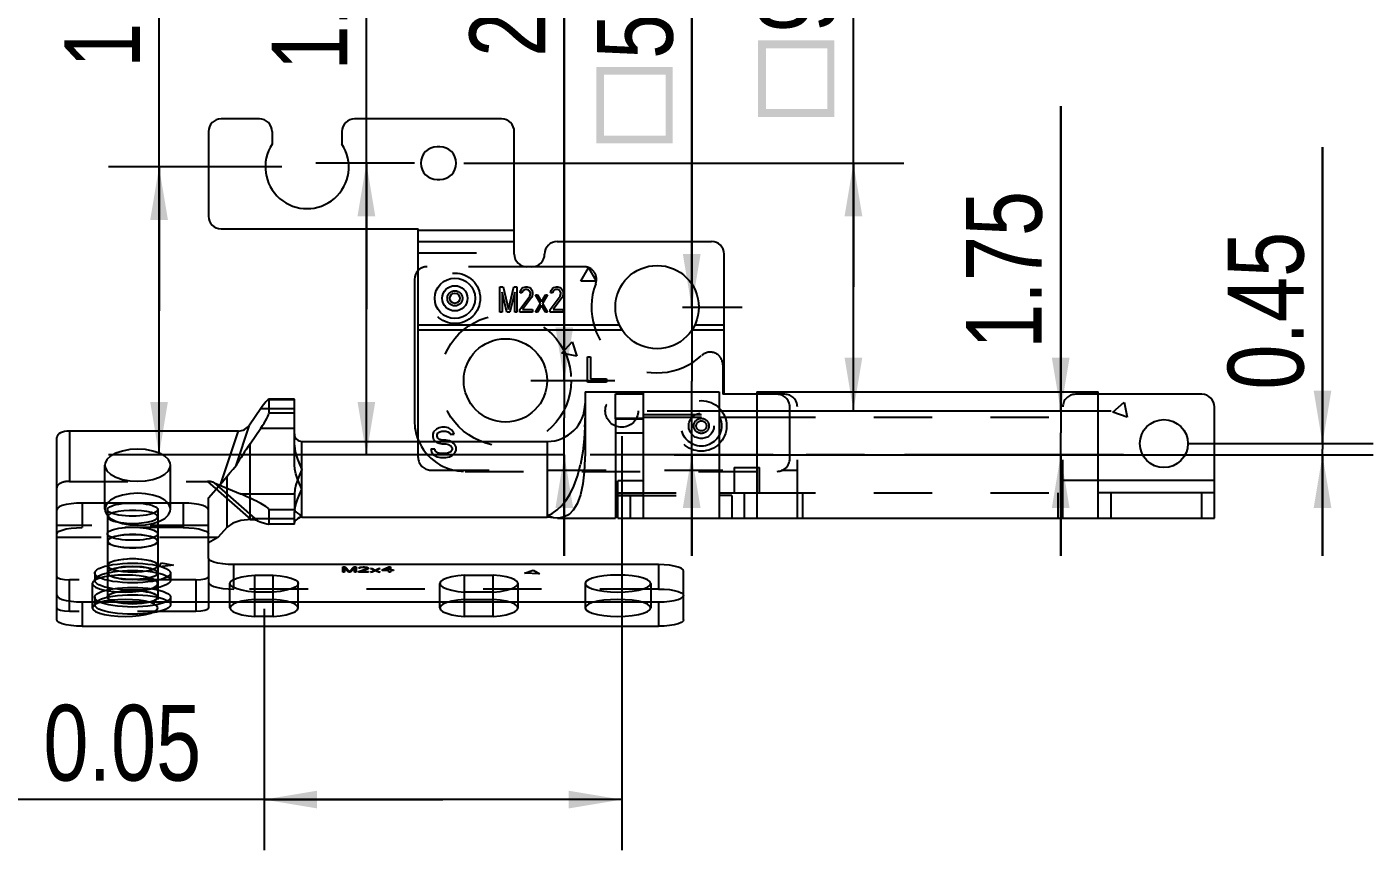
# Model space of a CAD drawing. Header units: millimetres. Extents: x 0 to 420, y 0 to 297.
# Drawn here: x 182.7 to 235.9, y 60.2 to 92.7 of the extents above; entities that cross this region are included whole.
import ezdxf
from ezdxf.enums import TextEntityAlignment as Align

# ---------------------------------------------------------------- set-up
doc = ezdxf.new("R2010")
doc.units = ezdxf.units.MM
doc.header["$LTSCALE"] = 23.1
doc.linetypes.add('CENTER', pattern=[0.6, 0.375, -0.075, 0.075, -0.075])
doc.linetypes.add('HIDDEN', pattern=[0.2, 0.1, -0.1])
doc.layers.get('0').update_dxf_attribs({"linetype": 'CONTINUOUS'})
doc.layers.add('02___PRT_ALL_AXES', color=7, linetype='CONTINUOUS')
doc.layers.add('ASSEM_MEM', color=7, linetype='CONTINUOUS')
doc.styles.get("Standard").update_dxf_attribs({"font": 'txt', "width": 0.8})
doc.dimstyles.new('DIMSTYLE_1', dxfattribs={"dimtxt": 3, "dimasz": 2.1, "dimexe": 2, "dimexo": 1, "dimgap": 0.75, "dimtad": 1, "dimzin": 0, "dimdsep": 46, "dimtxsty": 'STANDARD', "dimblk": '_FILLED', "dimblk1": '_FILLED', "dimblk2": '_FILLED', "dimcen": 0.09, "dimazin": 0, "dimtol": 1, "dimtp": 0.05, "dimtm": 0.05, "dimtfac": 1, "dimtofl": 0, "dimtmove": 0, "dimatfit": 3, "dimldrblk": '_FILLED', "dimfxl": 1, "dimtolj": 1, "dimtzin": 0, "dimarcsym": 0})
doc.dimstyles.new('DIMSTYLE_2', dxfattribs={"dimtxt": 3, "dimasz": 2.1, "dimexe": 2, "dimexo": 1, "dimgap": 0.75, "dimtad": 1, "dimzin": 0, "dimdsep": 46, "dimtxsty": 'STANDARD', "dimblk": '_FILLED', "dimblk1": '_FILLED', "dimblk2": '_FILLED', "dimcen": 0.09, "dimazin": 0, "dimtp": 0.01, "dimtm": 0.01, "dimtfac": 1, "dimtofl": 0, "dimtmove": 0, "dimatfit": 3, "dimldrblk": '_FILLED', "dimfxl": 1, "dimtolj": 1, "dimtzin": 0, "dimarcsym": 0})
doc.dimstyles.new('DIMSTYLE_3', dxfattribs={"dimtxt": 3, "dimasz": 2.1, "dimexe": 2, "dimexo": 1, "dimgap": 0.75, "dimtad": 1, "dimzin": 0, "dimdsep": 46, "dimtxsty": 'STANDARD', "dimblk": '_FILLED', "dimblk1": '_FILLED', "dimblk2": '_FILLED', "dimcen": 0.09, "dimazin": 0, "dimtol": 1, "dimtp": 0.1, "dimtm": 0.1, "dimtfac": 1, "dimtofl": 0, "dimtmove": 0, "dimatfit": 3, "dimldrblk": '_FILLED', "dimfxl": 1, "dimtolj": 1, "dimtzin": 0, "dimarcsym": 0})

# ---------------------------------------------------------------- blocks, each defined once
blk = doc.blocks.new('_FILLED')
at = {"color": 0, "linetype": 'BYBLOCK'}
blk.add_solid([(0, 0), (-1, 0.167), (-1, -0.167)], dxfattribs=at)
blk = doc.blocks.new('*D0')
at = {"color": 7, "linetype": 'CONTINUOUS'}
for p, q in [((206.188, 76.547), (206.188, 60.155)), ((192.038, 69.706), (192.038, 60.155)), ((199.113, 62.155), (162.062, 62.155)), ((192.038, 62.155), (199.113, 62.155)), ((206.188, 62.155), (199.113, 62.155))]:
    blk.add_line(p, q, dxfattribs=at)
at = {"color": 7, "linetype": 'CONTINUOUS', "xscale": 2.1, "yscale": 2.1, "zscale": 2.1, "rotation": 180}
blk.add_blockref('_FILLED', (192.038, 62.155), dxfattribs=at)
at = {"color": 7, "linetype": 'CONTINUOUS', "xscale": 2.1, "yscale": 2.1, "zscale": 2.1}
blk.add_blockref('_FILLED', (206.188, 62.155), dxfattribs=at)
at = {"color": 7, "linetype": 'CONTINUOUS', "width": 0.8}
for s, p in [('14.15', (177.689, 62.905)), ('0.05', (189.552, 62.905))]:
    blk.add_text(s, height=3, dxfattribs=at).set_placement(p, align=Align.RIGHT)
blk = doc.blocks.new('*D1')
at = {"color": 7, "linetype": 'CONTINUOUS'}
for p, q in [((233.913, 76.247), (233.913, 87.982)), ((233.913, 87.982), (233.913, 76.022)), ((228.638, 76.247), (235.913, 76.247)), ((222.523, 75.797), (235.913, 75.797)), ((233.913, 71.797), (233.913, 76.022)), ((233.913, 75.797), (233.913, 71.797))]:
    blk.add_line(p, q, dxfattribs=at)
at = {"color": 7, "linetype": 'CONTINUOUS', "xscale": 2.1, "yscale": 2.1, "zscale": 2.1}
for p, rotation in [((233.913, 76.247), 270), ((233.913, 75.797), 90)]:
    blk.add_blockref('_FILLED', p, dxfattribs=dict(at, rotation=rotation))
at = {"color": 7, "linetype": 'CONTINUOUS', "insert": (230.163, 78.382), "char_height": 3, "width": 9.6, "attachment_point": 1, "rotation": 90, "line_spacing_factor": 0.9}
blk.add_mtext('0.45', dxfattribs=at)
blk = doc.blocks.new('*D2')
at = {"color": 7, "linetype": 'CONTINUOUS'}
for p, q in [((223.554, 77.547), (223.554, 89.601)), ((223.554, 89.601), (223.554, 76.672)), ((207.188, 77.547), (225.554, 77.547)), ((223.554, 71.797), (223.554, 76.672)), ((208.258, 75.797), (225.554, 75.797)), ((223.554, 75.797), (223.554, 71.797))]:
    blk.add_line(p, q, dxfattribs=at)
at = {"color": 7, "linetype": 'CONTINUOUS', "xscale": 2.1, "yscale": 2.1, "zscale": 2.1}
for p, rotation in [((223.554, 77.547), 270), ((223.554, 75.797), 90)]:
    blk.add_blockref('_FILLED', p, dxfattribs=dict(at, rotation=rotation))
at = {"color": 7, "linetype": 'CONTINUOUS', "insert": (219.804, 80.001), "char_height": 3, "width": 9.6, "attachment_point": 1, "rotation": 90, "line_spacing_factor": 0.9}
blk.add_mtext('1.75', dxfattribs=at)
blk = doc.blocks.new('*D3')
at = {"color": 7, "linetype": 'CONTINUOUS'}
for p, q in [((208.957, 81.647), (208.957, 112.94)), ((208.957, 112.94), (208.957, 78.722)), ((208.588, 81.647), (210.957, 81.647)), ((208.957, 71.797), (208.957, 78.722)), ((208.957, 75.797), (208.957, 71.797)), ((209.473, 75.797), (210.957, 75.797))]:
    blk.add_line(p, q, dxfattribs=at)
at = {"color": 7, "linetype": 'CONTINUOUS', "xscale": 2.1, "yscale": 2.1, "zscale": 2.1}
for p, rotation in [((208.957, 81.647), 270), ((208.957, 75.797), 90)]:
    blk.add_blockref('_FILLED', p, dxfattribs=dict(at, rotation=rotation))
at = {"color": 7, "linetype": 'CONTINUOUS', "width": 0.8}
for s, p in [('0.10', (208.207, 103.34)), ('5.85', (208.207, 91.476))]:
    blk.add_text(s, height=3, rotation=90, dxfattribs=at).set_placement(p)
blk = doc.blocks.new('*D4')
at = {"color": 7, "linetype": 'CONTINUOUS'}
for p, q in [((203.917, 78.747), (203.917, 101.156)), ((203.917, 101.156), (203.917, 77.272)), ((202.588, 78.747), (205.917, 78.747)), ((203.917, 71.797), (203.917, 77.272)), ((203.938, 75.797), (201.917, 75.797)), ((203.917, 75.797), (203.917, 71.797))]:
    blk.add_line(p, q, dxfattribs=at)
at = {"color": 7, "linetype": 'CONTINUOUS', "xscale": 2.1, "yscale": 2.1, "zscale": 2.1}
for p, rotation in [((203.917, 78.747), 270), ((203.917, 75.797), 90)]:
    blk.add_blockref('_FILLED', p, dxfattribs=dict(at, rotation=rotation))
at = {"color": 7, "linetype": 'CONTINUOUS', "insert": (200.167, 91.556), "char_height": 3, "width": 9.6, "attachment_point": 1, "rotation": 90, "line_spacing_factor": 0.9}
blk.add_mtext('2.95', dxfattribs=at)
blk = doc.blocks.new('*D5')
at = {"color": 7, "linetype": 'CONTINUOUS'}
for p, q in [((196.086, 81.572), (196.086, 103.012)), ((197.988, 87.347), (194.086, 87.347)), ((196.086, 87.347), (196.086, 81.572)), ((196.086, 75.797), (196.086, 81.572)), ((203.938, 75.797), (194.086, 75.797))]:
    blk.add_line(p, q, dxfattribs=at)
at = {"color": 7, "linetype": 'CONTINUOUS', "xscale": 2.1, "yscale": 2.1, "zscale": 2.1}
for p, rotation in [((196.086, 87.347), 90), ((196.086, 75.797), 270)]:
    blk.add_blockref('_FILLED', p, dxfattribs=dict(at, rotation=rotation))
at = {"color": 7, "linetype": 'CONTINUOUS', "insert": (192.336, 91.012), "char_height": 3, "width": 12, "attachment_point": 1, "rotation": 90, "line_spacing_factor": 0.9}
blk.add_mtext('11.55', dxfattribs=at)
blk = doc.blocks.new('*D6')
at = {"color": 7, "linetype": 'CONTINUOUS'}
for p, q in [((187.884, 81.497), (187.884, 103.12)), ((192.738, 87.197), (185.884, 87.197)), ((187.884, 87.197), (187.884, 81.497)), ((187.884, 75.797), (187.884, 81.497)), ((203.938, 75.797), (185.884, 75.797))]:
    blk.add_line(p, q, dxfattribs=at)
at = {"color": 7, "linetype": 'CONTINUOUS', "xscale": 2.1, "yscale": 2.1, "zscale": 2.1}
for p, rotation in [((187.884, 87.197), 90), ((187.884, 75.797), 270)]:
    blk.add_blockref('_FILLED', p, dxfattribs=dict(at, rotation=rotation))
at = {"color": 7, "linetype": 'CONTINUOUS', "insert": (184.134, 91.12), "char_height": 3, "width": 12, "attachment_point": 1, "rotation": 90, "line_spacing_factor": 0.9}
blk.add_mtext('11.40', dxfattribs=at)
blk = doc.blocks.new('*D51')
at = {"color": 7, "linetype": 'CONTINUOUS'}
for p, q in [((215.355, 82.447), (215.355, 113.986)), ((199.938, 87.347), (217.355, 87.347)), ((215.355, 87.347), (215.355, 82.447)), ((215.355, 77.547), (215.355, 82.447)), ((207.188, 77.547), (217.355, 77.547))]:
    blk.add_line(p, q, dxfattribs=at)
at = {"color": 7, "linetype": 'CONTINUOUS', "xscale": 2.1, "yscale": 2.1, "zscale": 2.1}
for p, rotation in [((215.355, 87.347), 90), ((215.355, 77.547), 270)]:
    blk.add_blockref('_FILLED', p, dxfattribs=dict(at, rotation=rotation))
at = {"color": 7, "linetype": 'CONTINUOUS', "width": 0.8}
for s, p in [('0.05', (214.605, 104.386)), ('9.80', (214.605, 92.522))]:
    blk.add_text(s, height=3, rotation=90, dxfattribs=at).set_placement(p)

msp = doc.modelspace()

# ---------------------------------------------------------------- linework, layer by layer
at = {"color": 7, "linetype": 'CONTINUOUS'}
for points in [[(211.583, 89.181), (211.583, 92.203), (211.89, 89.487)], [(211.89, 91.896), (211.89, 89.487), (211.583, 92.203)], [(214.321, 91.896), (211.89, 91.896), (211.583, 92.203)], [(214.321, 91.896), (211.583, 92.203), (214.605, 92.203)], [(214.605, 92.203), (214.605, 89.181), (214.321, 91.896)], [(214.321, 89.487), (214.321, 91.896), (214.605, 89.181)], [(205.186, 88.134), (205.186, 91.156), (205.492, 88.441)], [(205.492, 90.849), (205.492, 88.441), (205.186, 91.156)], [(207.923, 90.849), (205.492, 90.849), (205.186, 91.156)], [(207.923, 90.849), (205.186, 91.156), (208.207, 91.156)], [(208.207, 91.156), (208.207, 88.134), (207.923, 90.849)], [(207.923, 88.441), (207.923, 90.849), (208.207, 88.134)], [(211.89, 89.487), (214.605, 89.181), (211.583, 89.181)], [(211.89, 89.487), (214.321, 89.487), (214.605, 89.181)], [(205.492, 88.441), (208.207, 88.134), (205.186, 88.134)], [(205.492, 88.441), (207.923, 88.441), (208.207, 88.134)]]:
    msp.add_solid(points, dxfattribs=at)
at = {"layer": '02___PRT_ALL_AXES', "color": 7, "linetype": 'CENTER'}
msp.add_line((226.038, 75.797), (204.938, 75.797), dxfattribs=at)
at = {"layer": 'ASSEM_MEM', "color": 7, "linetype": 'CONTINUOUS'}
for p, q in [((191.855, 89.097), (190.338, 89.097)), ((201.438, 89.097), (195.621, 89.097)), ((189.838, 88.597), (189.838, 85.247)), ((192.355, 88.597), (192.355, 88.097)), ((195.121, 88.597), (195.121, 88.097)), ((201.938, 83.747), (201.938, 88.597)), ((198.988, 87.997), (198.888, 87.997)), ((198.888, 86.697), (198.988, 86.697)), ((190.338, 84.747), (198.138, 84.747)), ((198.138, 76.331), (198.138, 84.747)), ((198.138, 84.697), (201.938, 84.697)), ((198.138, 84.247), (201.938, 84.247)), ((203.638, 84.247), (209.738, 84.247)), ((210.238, 78.197), (210.238, 83.747)), ((202.638, 83.247), (202.438, 83.247)), ((204.568, 82.681), (204.877, 83.203)), ((204.877, 83.203), (205.178, 82.681)), ((197.988, 82.747), (197.988, 77.147)), ((205.178, 82.681), (204.568, 82.681)), ((201.368, 81.45), (201.368, 82.45)), ((201.368, 82.45), (201.494, 82.45)), ((201.452, 82.237), (201.452, 81.45)), ((201.649, 81.45), (201.452, 82.237)), ((201.494, 82.45), (201.705, 81.556)), ((201.705, 81.556), (201.916, 82.45)), ((201.958, 82.237), (201.761, 81.45)), ((201.916, 82.45), (202.042, 82.45)), ((201.958, 81.45), (201.958, 82.237)), ((202.042, 82.45), (202.042, 81.45)), ((202.154, 81.556), (202.548, 82.088)), ((202.168, 82.216), (202.182, 82.301)), ((202.239, 82.216), (202.168, 82.216)), ((202.182, 82.301), (202.239, 82.386)), ((202.239, 82.386), (202.295, 82.429)), ((202.267, 82.28), (202.239, 82.216)), ((202.309, 82.322), (202.267, 82.28)), ((202.618, 82.024), (202.267, 81.556)), ((202.295, 82.429), (202.393, 82.45)), ((202.379, 82.344), (202.309, 82.322)), ((202.435, 82.344), (202.379, 82.344)), ((202.393, 82.45), (202.449, 82.45)), ((202.505, 82.322), (202.435, 82.344)), ((202.449, 82.45), (202.534, 82.429)), ((202.548, 82.28), (202.505, 82.322)), ((202.534, 82.429), (202.59, 82.386)), ((202.576, 82.216), (202.548, 82.28)), ((202.548, 82.088), (202.576, 82.173)), ((202.576, 82.173), (202.576, 82.216)), ((202.59, 82.386), (202.646, 82.301)), ((202.646, 82.088), (202.618, 82.024)), ((202.646, 82.301), (202.66, 82.216)), ((202.66, 82.173), (202.646, 82.088)), ((202.66, 82.216), (202.66, 82.173)), ((202.969, 81.79), (202.772, 82.131)), ((202.772, 82.131), (202.857, 82.131)), ((202.857, 82.131), (203.011, 81.854)), ((203.011, 81.854), (203.166, 82.131)), ((203.25, 82.131), (203.053, 81.79)), ((203.166, 82.131), (203.25, 82.131)), ((203.362, 81.556), (203.755, 82.088)), ((203.376, 82.216), (203.39, 82.301)), ((203.446, 82.216), (203.376, 82.216)), ((203.39, 82.301), (203.446, 82.386)), ((203.446, 82.386), (203.503, 82.429)), ((203.475, 82.28), (203.446, 82.216)), ((203.517, 82.322), (203.475, 82.28)), ((203.826, 82.024), (203.475, 81.556)), ((203.503, 82.429), (203.601, 82.45)), ((203.587, 82.344), (203.517, 82.322)), ((203.643, 82.344), (203.587, 82.344)), ((203.601, 82.45), (203.657, 82.45)), ((203.713, 82.322), (203.643, 82.344)), ((203.657, 82.45), (203.741, 82.429)), ((203.755, 82.28), (203.713, 82.322)), ((203.741, 82.429), (203.798, 82.386)), ((203.784, 82.216), (203.755, 82.28)), ((203.755, 82.088), (203.784, 82.173)), ((203.784, 82.173), (203.784, 82.216)), ((203.798, 82.386), (203.854, 82.301)), ((203.854, 82.088), (203.826, 82.024)), ((203.854, 82.301), (203.868, 82.216)), ((203.868, 82.173), (203.854, 82.088)), ((203.868, 82.216), (203.868, 82.173)), ((202.154, 81.45), (202.154, 81.556)), ((202.267, 81.556), (202.66, 81.556)), ((202.66, 81.556), (202.66, 81.45)), ((202.772, 81.45), (202.969, 81.79)), ((203.011, 81.727), (202.857, 81.45)), ((203.166, 81.45), (203.011, 81.727)), ((203.053, 81.79), (203.25, 81.45)), ((203.362, 81.45), (203.362, 81.556)), ((203.475, 81.556), (203.868, 81.556)), ((203.868, 81.556), (203.868, 81.45)), ((201.452, 81.45), (201.368, 81.45)), ((201.761, 81.45), (201.649, 81.45)), ((202.042, 81.45), (201.958, 81.45)), ((202.66, 81.45), (202.154, 81.45)), ((202.857, 81.45), (202.772, 81.45)), ((203.25, 81.45), (203.166, 81.45)), ((203.868, 81.45), (203.362, 81.45)), ((198.138, 80.947), (206.094, 80.947)), ((198.138, 80.747), (206.205, 80.747)), ((208.971, 80.747), (210.238, 80.747)), ((209.082, 80.947), (210.238, 80.947)), ((203.823, 79.827), (204.224, 80.273)), ((204.224, 80.273), (204.41, 79.703)), ((204.41, 79.703), (203.823, 79.827)), ((204.832, 78.683), (204.832, 79.683)), ((204.832, 79.683), (204.957, 79.683)), ((204.957, 79.683), (204.957, 78.811)), ((204.738, 78.297), (204.738, 76.036)), ((204.738, 78.297), (210.038, 78.297)), ((205.582, 78.683), (204.832, 78.683)), ((204.957, 78.811), (205.582, 78.811)), ((205.582, 78.811), (205.582, 78.683)), ((207.038, 78.297), (207.038, 74.19)), ((210.038, 78.297), (210.038, 73.297)), ((211.538, 78.297), (211.538, 73.297)), ((211.538, 78.297), (225.038, 78.297)), ((225.038, 73.297), (225.038, 78.297)), ((192.227, 78.004), (192.238, 77.987)), ((193.238, 78.004), (192.227, 78.004)), ((192.238, 77.47), (192.238, 77.987)), ((192.238, 77.987), (193.238, 77.987)), ((193.238, 75.404), (193.238, 78.004)), ((211.538, 78.197), (210.238, 78.197)), ((229.138, 78.197), (225.038, 78.197)), ((225.615, 77.49), (226.072, 77.88)), ((226.072, 77.88), (226.181, 77.29)), ((191.908, 77.634), (191.459, 76.977)), ((192.238, 77.47), (193.238, 77.47)), ((205.938, 77.231), (205.938, 73.297)), ((205.938, 77.231), (207.038, 77.231)), ((210.038, 77.297), (211.538, 77.297)), ((226.181, 77.29), (225.615, 77.49)), ((229.638, 73.297), (229.638, 77.697)), ((184.338, 76.745), (191.021, 76.745)), ((190.329, 74.659), (191.021, 76.745)), ((190.93, 75.382), (191.459, 76.977)), ((191.488, 76.243), (191.908, 76.857)), ((191.908, 76.857), (193.238, 76.857)), ((183.838, 69.274), (183.838, 76.493)), ((191.488, 73.243), (191.488, 76.243)), ((193.538, 73.331), (193.538, 76.331)), ((193.538, 76.331), (203.238, 76.331)), ((203.238, 76.331), (203.238, 73.331)), ((207.038, 76.657), (205.938, 76.657)), ((189.838, 74.104), (190.329, 74.659)), ((190.574, 72.944), (190.574, 74.96)), ((206.038, 73.297), (206.038, 74.768)), ((207.038, 74.768), (206.038, 74.768)), ((225.038, 74.797), (229.638, 74.797)), ((189.838, 71.715), (189.838, 74.104)), ((205.938, 74.297), (206.038, 74.297)), ((207.038, 74.19), (206.038, 74.19)), ((210.038, 74.297), (211.538, 74.297)), ((210.538, 74.197), (210.038, 74.197)), ((210.538, 74.197), (210.538, 73.297)), ((211.038, 74.297), (211.038, 73.297)), ((229.638, 74.297), (225.038, 74.297)), ((225.538, 74.297), (225.538, 73.297)), ((229.138, 73.297), (229.138, 74.297)), ((186.652, 73.889), (184.838, 73.889)), ((185.838, 73.636), (185.838, 73.346)), ((188.838, 73.889), (187.024, 73.889)), ((187.838, 73.636), (187.838, 73.346)), ((191.488, 73.243), (191.653, 73.244)), ((191.559, 73.283), (191.653, 73.244)), ((191.559, 73.283), (193.238, 73.283)), ((193.238, 73.061), (192.215, 73.061)), ((193.238, 73.061), (193.238, 73.482)), ((193.294, 73.219), (193.253, 73.17)), ((193.538, 73.331), (203.238, 73.331)), ((203.486, 73.31), (203.238, 73.331)), ((203.643, 73.297), (203.486, 73.31)), ((203.643, 73.297), (205.938, 73.297)), ((206.038, 73.297), (229.638, 73.297)), ((185.838, 72.678), (185.838, 72.388)), ((187.838, 72.678), (187.838, 72.388)), ((190.209, 72.531), (189.838, 72.315)), ((190.574, 72.944), (190.209, 72.531)), ((187.906, 71.37), (187.968, 71.525)), ((188.454, 71.434), (187.906, 71.37)), ((187.968, 71.525), (188.454, 71.434)), ((207.638, 71.456), (190.838, 71.456)), ((191.674, 70.369), (191.674, 71.042)), ((191.674, 71.042), (192.402, 71.042)), ((192.402, 70.369), (192.402, 71.042)), ((195.154, 71.156), (195.154, 71.363)), ((195.154, 71.363), (195.253, 71.363)), ((195.22, 71.156), (195.154, 71.156)), ((195.22, 71.319), (195.22, 71.156)), ((195.374, 71.156), (195.22, 71.319)), ((195.253, 71.363), (195.418, 71.178)), ((195.462, 71.156), (195.374, 71.156)), ((195.418, 71.178), (195.583, 71.363)), ((195.616, 71.319), (195.462, 71.156)), ((195.583, 71.363), (195.682, 71.363)), ((195.616, 71.156), (195.616, 71.319)), ((195.682, 71.156), (195.616, 71.156)), ((195.682, 71.363), (195.682, 71.156)), ((195.77, 71.178), (196.077, 71.288)), ((195.77, 71.156), (195.77, 71.178)), ((196.165, 71.156), (195.77, 71.156)), ((195.781, 71.314), (195.792, 71.332)), ((195.836, 71.314), (195.781, 71.314)), ((195.792, 71.332), (195.836, 71.35)), ((195.836, 71.35), (195.879, 71.358)), ((195.858, 71.328), (195.836, 71.314)), ((195.89, 71.336), (195.858, 71.328)), ((196.132, 71.275), (195.858, 71.178)), ((195.858, 71.178), (196.165, 71.178)), ((195.879, 71.358), (195.956, 71.363)), ((195.945, 71.341), (195.89, 71.336)), ((195.989, 71.341), (195.945, 71.341)), ((195.956, 71.363), (196, 71.363)), ((196.044, 71.336), (195.989, 71.341)), ((196, 71.363), (196.066, 71.358)), ((196.077, 71.328), (196.044, 71.336)), ((196.066, 71.358), (196.11, 71.35)), ((196.099, 71.314), (196.077, 71.328)), ((196.077, 71.288), (196.099, 71.306)), ((196.099, 71.306), (196.099, 71.314)), ((196.11, 71.35), (196.154, 71.332)), ((196.154, 71.288), (196.132, 71.275)), ((196.154, 71.332), (196.165, 71.314)), ((196.165, 71.306), (196.154, 71.288)), ((196.165, 71.314), (196.165, 71.306)), ((196.165, 71.178), (196.165, 71.156)), ((196.407, 71.226), (196.253, 71.297)), ((196.253, 71.297), (196.319, 71.297)), ((196.253, 71.156), (196.407, 71.226)), ((196.319, 71.156), (196.253, 71.156)), ((196.319, 71.297), (196.44, 71.239)), ((196.44, 71.213), (196.319, 71.156)), ((196.44, 71.239), (196.561, 71.297)), ((196.561, 71.156), (196.44, 71.213)), ((196.627, 71.297), (196.473, 71.226)), ((196.473, 71.226), (196.627, 71.156)), ((196.561, 71.297), (196.627, 71.297)), ((196.627, 71.156), (196.561, 71.156)), ((196.715, 71.244), (196.978, 71.363)), ((196.715, 71.217), (196.715, 71.244)), ((196.978, 71.217), (196.715, 71.217)), ((196.792, 71.244), (196.978, 71.328)), ((196.978, 71.244), (196.792, 71.244)), ((196.978, 71.363), (197.044, 71.363)), ((196.978, 71.328), (196.978, 71.244)), ((196.978, 71.156), (196.978, 71.217)), ((197.044, 71.156), (196.978, 71.156)), ((197.044, 71.363), (197.044, 71.244)), ((197.044, 71.244), (197.154, 71.244)), ((197.044, 71.217), (197.044, 71.156)), ((197.154, 71.217), (197.044, 71.217)), ((197.154, 71.244), (197.154, 71.217)), ((199.974, 70.369), (199.974, 71.042)), ((199.974, 71.042), (201.102, 71.042)), ((201.102, 70.369), (201.102, 71.042)), ((202.34, 71.111), (202.686, 71.238)), ((202.937, 71.097), (202.34, 71.111)), ((202.686, 71.238), (202.937, 71.097)), ((208.638, 69.274), (208.638, 71.198)), ((192.402, 70.369), (191.674, 70.369)), ((201.102, 70.369), (199.974, 70.369)), ((184.838, 69.981), (184.838, 69.015)), ((184.838, 69.981), (207.638, 69.981)), ((207.638, 69.981), (207.638, 69.015)), ((184.838, 69.015), (207.638, 69.015))]:
    msp.add_line(p, q, dxfattribs=at)
at = {"layer": 'ASSEM_MEM', "color": 8, "linetype": 'HIDDEN'}
for p, q in [((198.138, 83.797), (201.938, 83.797)), ((202.438, 83.247), (198.488, 83.247)), ((204.69, 83.247), (202.638, 83.247)), ((210.188, 79.366), (210.188, 78.197)), ((205.938, 77.231), (205.938, 78.211)), ((205.938, 78.211), (207.038, 78.211)), ((210.238, 78.197), (210.188, 78.197)), ((212.638, 78.197), (211.538, 78.197)), ((225.038, 78.197), (224.138, 78.197)), ((191.908, 77.634), (193.238, 77.634)), ((207.038, 77.246), (205.938, 77.246)), ((207.038, 77.397), (210.038, 77.397)), ((207.038, 77.297), (210.038, 77.297)), ((211.538, 77.297), (225.038, 77.297)), ((212.838, 75.647), (212.838, 77.697)), ((213.138, 73.297), (213.138, 77.697)), ((223.638, 73.297), (223.638, 77.697)), ((184.338, 76.745), (184.338, 74.752)), ((198.138, 75.697), (198.138, 76.331)), ((198.746, 76.412), (198.854, 76.309)), ((198.854, 76.309), (198.963, 76.258)), ((198.963, 76.258), (199.071, 76.233)), ((199.071, 76.233), (199.233, 76.233)), ((199.233, 76.233), (199.341, 76.207)), ((199.341, 76.207), (199.422, 76.156)), ((199.476, 76.309), (199.368, 76.361)), ((199.584, 76.207), (199.476, 76.309)), ((199.638, 76.105), (199.584, 76.207)), ((198.638, 76.029), (198.665, 75.926)), ((198.8, 76.029), (198.638, 76.029)), ((198.665, 75.926), (198.746, 75.799)), ((198.746, 75.799), (198.881, 75.722)), ((198.827, 75.952), (198.8, 76.029)), ((198.908, 75.875), (198.827, 75.952)), ((198.881, 75.722), (199.017, 75.697)), ((199.017, 75.85), (198.908, 75.875)), ((199.233, 75.85), (199.017, 75.85)), ((199.017, 75.697), (199.233, 75.697)), ((199.341, 75.875), (199.233, 75.85)), ((199.233, 75.697), (199.368, 75.722)), ((199.422, 75.926), (199.341, 75.875)), ((199.368, 75.722), (199.476, 75.773)), ((199.422, 76.156), (199.476, 76.08)), ((199.476, 76.003), (199.422, 75.926)), ((199.476, 76.08), (199.476, 76.003)), ((199.476, 75.773), (199.584, 75.875)), ((199.584, 75.875), (199.638, 75.978)), ((199.638, 75.978), (199.638, 76.105)), ((204.738, 76.036), (204.738, 76.035)), ((210.038, 75.797), (207.038, 75.797)), ((225.038, 75.797), (211.538, 75.797)), ((185.738, 73.645), (185.738, 75.391)), ((188.338, 73.645), (188.338, 75.391)), ((198.638, 75.197), (213.138, 75.197)), ((199.988, 75.147), (212.338, 75.147)), ((210.638, 75.297), (210.638, 74.297)), ((210.638, 75.297), (211.638, 75.297)), ((211.638, 74.297), (211.638, 75.297)), ((184.338, 74.752), (189.798, 74.752)), ((189.798, 74.752), (191.512, 73.245)), ((190.07, 74.696), (191.778, 73.194)), ((190.07, 74.696), (191.107, 74.253)), ((223.638, 74.797), (225.038, 74.797)), ((191.107, 74.253), (193.238, 74.253)), ((193.238, 74.258), (193.238, 73.639)), ((206.038, 74.297), (210.038, 74.297)), ((206.038, 74.197), (210.038, 74.197)), ((206.538, 73.297), (206.538, 74.197)), ((207.038, 74.19), (207.038, 73.297)), ((211.538, 74.297), (225.038, 74.297)), ((213.338, 74.297), (213.338, 73.297)), ((223.438, 74.297), (223.438, 73.297)), ((184.838, 73.889), (184.838, 72.923)), ((187.024, 73.889), (186.652, 73.889)), ((188.838, 73.889), (188.838, 72.923)), ((192.238, 73.071), (192.238, 73.641)), ((192.238, 73.641), (193.238, 73.641)), ((189.838, 73.005), (183.838, 73.005)), ((185.838, 73.346), (185.838, 72.678)), ((187.838, 73.346), (187.838, 72.678)), ((192.238, 73.071), (193.238, 73.071)), ((193.253, 73.17), (193.238, 73.124)), ((203.486, 73.31), (203.238, 73.382)), ((190.209, 72.531), (183.838, 72.531)), ((188.838, 72.923), (184.838, 72.923)), ((185.914, 72.479), (185.838, 72.38)), ((185.867, 72.442), (185.838, 72.38)), ((187.838, 72.38), (187.762, 72.479)), ((187.838, 72.38), (187.809, 72.442)), ((185.838, 72.388), (185.838, 70.167)), ((187.762, 72.281), (187.838, 72.38)), ((187.838, 72.388), (187.838, 69.74)), ((187.618, 71.456), (187.785, 71.425)), ((189.838, 71.715), (189.838, 69.727)), ((190.838, 70.49), (190.838, 71.456)), ((207.638, 71.456), (207.638, 70.49)), ((184.338, 69.597), (184.338, 70.853)), ((189.338, 70.853), (184.338, 70.853)), ((185.338, 71.124), (185.338, 70.834)), ((186.455, 71.363), (186.131, 71.307)), ((187.838, 71.124), (187.762, 71.223)), ((188.338, 71.124), (188.338, 70.834)), ((189.338, 70.853), (189.338, 69.597)), ((189.8, 70.933), (189.838, 70.982)), ((185.238, 70.706), (185.238, 69.74)), ((190.688, 69.74), (190.688, 70.706)), ((207.638, 70.49), (190.838, 70.49)), ((191.674, 69.403), (191.674, 70.369)), ((192.402, 69.403), (192.402, 70.369)), ((193.388, 69.74), (193.388, 70.706)), ((198.988, 69.74), (198.988, 70.706)), ((199.974, 69.403), (199.974, 70.369)), ((201.102, 69.403), (201.102, 70.369)), ((202.088, 69.74), (202.088, 70.706)), ((204.738, 70.706), (204.738, 69.74)), ((207.338, 70.706), (207.338, 69.74)), ((185.338, 70.167), (185.338, 69.877)), ((188.338, 70.167), (188.338, 69.877)), ((191.674, 70.076), (192.402, 70.076)), ((199.974, 70.076), (201.102, 70.076)), ((189.338, 69.597), (184.338, 69.597)), ((192.402, 69.403), (191.674, 69.403)), ((201.102, 69.403), (199.974, 69.403))]:
    msp.add_line(p, q, dxfattribs=at)
at = {"layer": 'ASSEM_MEM', "color": 1, "linetype": 'CONTINUOUS'}
for p, q in [((198.746, 76.718), (198.719, 76.616)), ((198.854, 76.82), (198.746, 76.718)), ((198.963, 76.871), (198.854, 76.82)), ((198.908, 76.667), (198.99, 76.718)), ((199.071, 76.897), (198.963, 76.871)), ((198.99, 76.718), (199.071, 76.743)), ((199.206, 76.897), (199.071, 76.897)), ((199.071, 76.743), (199.233, 76.743)), ((199.341, 76.871), (199.206, 76.897)), ((199.233, 76.743), (199.314, 76.718)), ((199.314, 76.718), (199.368, 76.667)), ((199.449, 76.795), (199.341, 76.871)), ((199.53, 76.692), (199.449, 76.795)), ((199.557, 76.616), (199.53, 76.692)), ((198.719, 76.616), (198.719, 76.514)), ((198.719, 76.514), (198.746, 76.412)), ((198.881, 76.59), (198.908, 76.667)), ((198.881, 76.539), (198.881, 76.59)), ((198.908, 76.463), (198.881, 76.539)), ((198.99, 76.412), (198.908, 76.463)), ((199.071, 76.386), (198.99, 76.412)), ((199.233, 76.386), (199.071, 76.386)), ((199.368, 76.361), (199.233, 76.386)), ((199.368, 76.667), (199.395, 76.616)), ((199.395, 76.616), (199.557, 76.616))]:
    msp.add_line(p, q, dxfattribs=at)
at = {"layer": 'ASSEM_MEM', "color": 8, "linetype": 'HIDDEN'}
for points in [[(204.733, 76.914), (204.737, 77.084), (204.738, 77.248)], [(204.733, 76.914), (204.705, 76.433), (204.65, 75.929), (204.56, 75.424)], [(193.238, 76.18), (193.253, 76.008), (193.294, 75.826), (193.358, 75.633), (193.442, 75.431), (193.538, 75.219)], [(193.538, 75.219), (193.442, 75.007), (193.358, 74.805), (193.294, 74.612), (193.253, 74.429), (193.238, 74.258)], [(203.238, 73.382), (203.435, 73.481), (203.631, 73.621), (203.818, 73.799), (203.988, 74.01), (204.143, 74.256), (204.294, 74.563), (204.439, 74.959), (204.56, 75.424)], [(187.038, 74.279), (186.727, 74.261), (186.434, 74.206), (186.176, 74.12), (185.968, 74.005), (185.823, 73.87), (185.748, 73.721), (185.738, 73.645)], [(188.338, 73.645), (188.329, 73.721), (188.254, 73.87), (188.108, 74.005), (187.9, 74.12), (187.642, 74.206), (187.349, 74.261), (187.038, 74.279)], [(185.738, 73.645), (185.748, 73.569), (185.823, 73.42), (185.968, 73.285), (186.176, 73.17), (186.434, 73.084), (186.727, 73.029), (187.038, 73.011)], [(187.838, 73.346), (187.809, 73.408), (187.724, 73.466), (187.587, 73.517), (187.406, 73.559), (187.193, 73.588), (186.959, 73.603), (186.718, 73.603), (186.484, 73.588), (186.27, 73.559), (186.09, 73.517), (185.953, 73.466), (185.867, 73.408), (185.838, 73.346)], [(187.038, 73.011), (187.349, 73.029), (187.642, 73.084), (187.9, 73.17), (188.108, 73.285), (188.254, 73.42), (188.329, 73.569), (188.338, 73.645)], [(193.238, 73.639), (193.253, 73.593), (193.294, 73.544), (193.359, 73.493), (193.442, 73.438), (193.538, 73.382)], [(193.538, 73.382), (193.442, 73.325), (193.368, 73.278)], [(183.838, 72.665), (183.863, 72.722), (183.937, 72.777), (184.056, 72.826), (184.215, 72.867), (184.404, 72.898), (184.616, 72.917), (184.838, 72.923)], [(187.838, 72.388), (187.809, 72.45), (187.724, 72.508), (187.587, 72.56), (187.406, 72.601), (187.193, 72.63), (186.959, 72.645), (186.718, 72.645), (186.484, 72.63), (186.27, 72.601), (186.09, 72.56), (185.953, 72.508), (185.867, 72.45), (185.838, 72.388)], [(187.809, 72.442), (187.724, 72.5), (187.587, 72.551), (187.406, 72.593), (187.193, 72.622), (186.959, 72.637), (186.718, 72.637), (186.484, 72.622), (186.27, 72.593), (186.09, 72.551), (185.953, 72.5), (185.867, 72.442)], [(187.762, 72.479), (187.545, 72.563), (187.221, 72.619), (186.838, 72.639), (186.455, 72.619), (186.131, 72.563), (185.914, 72.479)], [(188.838, 72.923), (189.061, 72.917), (189.272, 72.898), (189.462, 72.867), (189.62, 72.826), (189.739, 72.777), (189.813, 72.722), (189.838, 72.665)], [(185.838, 72.38), (185.867, 72.318), (185.953, 72.26), (186.09, 72.208), (186.27, 72.167), (186.484, 72.138), (186.718, 72.123), (186.959, 72.123), (187.193, 72.138), (187.406, 72.167), (187.587, 72.208), (187.724, 72.26), (187.809, 72.318), (187.838, 72.38)], [(185.838, 72.38), (185.914, 72.281), (186.131, 72.197), (186.455, 72.141), (186.838, 72.121), (187.221, 72.141), (187.545, 72.197), (187.762, 72.281)], [(185.338, 71.124), (185.342, 71.151), (185.37, 71.203), (185.425, 71.254), (185.506, 71.303), (185.613, 71.348), (185.742, 71.389)], [(185.742, 71.389), (185.892, 71.425), (186.059, 71.456)], [(187.838, 71.422), (187.762, 71.521), (187.545, 71.605), (187.221, 71.661), (186.838, 71.681), (186.455, 71.661), (186.131, 71.605), (185.914, 71.521), (185.838, 71.422)], [(187.838, 71.422), (187.809, 71.484), (187.724, 71.542), (187.587, 71.594), (187.406, 71.635), (187.193, 71.664), (186.959, 71.679), (186.718, 71.679), (186.484, 71.664), (186.27, 71.635), (186.09, 71.594), (185.953, 71.542), (185.867, 71.484), (185.838, 71.422)], [(185.838, 71.422), (185.867, 71.36), (185.953, 71.302), (186.09, 71.251), (186.27, 71.209), (186.484, 71.18), (186.718, 71.165), (186.959, 71.165), (187.193, 71.18), (187.406, 71.209), (187.587, 71.251), (187.724, 71.302), (187.809, 71.36), (187.838, 71.422)], [(185.838, 71.422), (185.914, 71.323), (186.131, 71.239), (186.455, 71.183), (186.838, 71.163), (187.221, 71.183), (187.545, 71.239), (187.762, 71.323), (187.838, 71.422)], [(185.838, 71.124), (185.848, 71.161), (185.879, 71.197), (185.929, 71.232), (185.997, 71.264), (186.082, 71.294), (186.183, 71.32), (186.298, 71.342), (186.423, 71.36), (186.556, 71.372), (186.696, 71.38), (186.838, 71.383)], [(186.059, 71.456), (186.241, 71.48), (186.433, 71.498), (186.634, 71.509), (186.838, 71.512)], [(187.221, 71.363), (186.838, 71.383), (186.455, 71.363)], [(186.838, 71.512), (187.042, 71.509), (187.243, 71.498), (187.436, 71.48), (187.618, 71.456)], [(186.838, 71.383), (186.98, 71.38), (187.12, 71.372), (187.254, 71.36), (187.379, 71.342), (187.493, 71.32), (187.594, 71.294), (187.679, 71.264), (187.748, 71.232), (187.798, 71.197), (187.828, 71.161), (187.838, 71.124)], [(187.785, 71.425), (187.934, 71.389), (188.064, 71.348), (188.17, 71.303), (188.252, 71.254), (188.307, 71.203), (188.335, 71.151), (188.338, 71.124)], [(183.838, 70.982), (183.876, 70.933), (183.985, 70.891), (184.147, 70.863), (184.338, 70.853)], [(185.338, 70.834), (185.342, 70.861), (185.37, 70.913), (185.425, 70.964), (185.506, 71.013), (185.613, 71.058), (185.742, 71.099), (185.892, 71.136), (186.059, 71.166), (186.241, 71.19), (186.433, 71.208), (186.634, 71.219), (186.838, 71.223)], [(185.613, 70.9), (185.506, 70.946), (185.425, 70.994), (185.37, 71.045), (185.342, 71.098), (185.338, 71.124)], [(186.838, 70.446), (186.634, 70.45), (186.433, 70.461), (186.241, 70.478), (186.059, 70.503), (185.892, 70.533), (185.742, 70.569), (185.613, 70.61), (185.506, 70.656), (185.425, 70.704), (185.37, 70.755), (185.342, 70.808), (185.338, 70.834)], [(186.838, 70.736), (186.634, 70.74), (186.433, 70.75), (186.241, 70.768), (186.059, 70.792), (185.892, 70.823), (185.742, 70.859), (185.613, 70.9)], [(186.131, 71.307), (185.914, 71.223), (185.838, 71.124)], [(185.838, 71.124), (185.914, 71.025), (186.131, 70.941), (186.455, 70.885), (186.838, 70.865), (187.221, 70.885), (187.545, 70.941), (187.762, 71.025), (187.838, 71.124)], [(186.838, 70.865), (186.696, 70.868), (186.556, 70.876), (186.423, 70.889), (186.298, 70.906), (186.183, 70.929), (186.082, 70.955), (185.997, 70.984), (185.929, 71.017), (185.879, 71.051), (185.848, 71.087), (185.838, 71.124)], [(186.838, 71.223), (187.042, 71.219), (187.243, 71.208), (187.436, 71.19), (187.618, 71.166), (187.785, 71.136), (187.934, 71.099), (188.064, 71.058), (188.17, 71.013), (188.252, 70.964), (188.307, 70.913), (188.335, 70.861), (188.338, 70.834)], [(187.838, 71.124), (187.828, 71.087), (187.798, 71.051), (187.748, 71.017), (187.679, 70.984), (187.594, 70.955), (187.493, 70.929), (187.379, 70.906), (187.254, 70.889), (187.12, 70.876), (186.98, 70.868), (186.838, 70.865)], [(187.934, 70.859), (187.785, 70.823), (187.618, 70.792), (187.436, 70.768), (187.243, 70.75), (187.042, 70.74), (186.838, 70.736)], [(188.338, 70.834), (188.335, 70.808), (188.307, 70.755), (188.252, 70.704), (188.17, 70.656), (188.064, 70.61), (187.934, 70.569), (187.785, 70.533), (187.618, 70.503), (187.436, 70.478), (187.243, 70.461), (187.042, 70.45), (186.838, 70.446)], [(187.762, 71.223), (187.545, 71.307), (187.221, 71.363)], [(188.338, 71.124), (188.335, 71.098), (188.307, 71.045), (188.252, 70.994), (188.17, 70.946), (188.064, 70.9), (187.934, 70.859)], [(189.338, 70.853), (189.53, 70.863), (189.692, 70.891), (189.8, 70.933)], [(185.338, 70.167), (185.342, 70.193), (185.37, 70.245), (185.425, 70.297), (185.506, 70.345), (185.613, 70.39), (185.742, 70.431), (185.892, 70.468), (186.059, 70.498)], [(185.838, 70.167), (185.848, 70.203), (185.879, 70.239), (185.929, 70.274), (185.997, 70.306), (186.082, 70.336), (186.183, 70.362), (186.298, 70.384), (186.423, 70.402), (186.556, 70.415), (186.696, 70.423), (186.838, 70.425)], [(187.838, 70.167), (187.762, 70.266), (187.545, 70.35), (187.221, 70.406), (186.838, 70.425), (186.455, 70.406), (186.131, 70.35), (185.914, 70.266), (185.838, 70.167)], [(186.059, 70.498), (186.241, 70.523), (186.433, 70.54), (186.634, 70.551), (186.838, 70.555)], [(186.838, 70.555), (187.042, 70.551), (187.243, 70.54), (187.436, 70.523), (187.618, 70.498)], [(186.838, 70.425), (186.98, 70.423), (187.12, 70.415), (187.254, 70.402), (187.379, 70.384), (187.493, 70.362), (187.594, 70.336), (187.679, 70.306), (187.748, 70.274), (187.798, 70.239), (187.828, 70.203), (187.838, 70.167)], [(187.618, 70.498), (187.785, 70.468), (187.934, 70.431), (188.064, 70.39), (188.17, 70.345), (188.252, 70.297), (188.307, 70.245), (188.335, 70.193), (188.338, 70.167)], [(189.838, 70.749), (189.863, 70.692), (189.937, 70.637), (190.056, 70.588), (190.215, 70.547), (190.404, 70.516), (190.616, 70.497), (190.838, 70.49)], [(207.638, 70.49), (207.861, 70.484), (208.072, 70.465), (208.262, 70.434), (208.42, 70.393), (208.539, 70.344), (208.613, 70.289), (208.638, 70.232)], [(187.838, 69.74), (187.806, 69.815), (187.709, 69.886), (187.555, 69.95), (187.349, 70.003), (187.102, 70.043), (186.827, 70.068), (186.538, 70.076), (186.249, 70.068), (185.974, 70.043), (185.728, 70.003), (185.522, 69.95), (185.367, 69.886), (185.271, 69.815), (185.238, 69.74)], [(185.338, 69.877), (185.342, 69.903), (185.37, 69.956), (185.425, 70.007), (185.506, 70.055), (185.613, 70.101), (185.742, 70.142), (185.892, 70.178), (186.059, 70.208), (186.241, 70.233), (186.433, 70.251), (186.634, 70.261), (186.838, 70.265)], [(185.613, 69.943), (185.506, 69.988), (185.425, 70.036), (185.37, 70.088), (185.342, 70.14), (185.338, 70.167)], [(185.892, 69.576), (185.742, 69.612), (185.613, 69.653), (185.506, 69.698), (185.425, 69.747), (185.37, 69.798), (185.342, 69.85), (185.338, 69.877)], [(186.838, 69.778), (186.634, 69.782), (186.433, 69.793), (186.241, 69.81), (186.059, 69.835), (185.892, 69.865), (185.742, 69.902), (185.613, 69.943)], [(185.838, 70.167), (185.914, 70.067), (186.131, 69.983), (186.455, 69.927), (186.838, 69.908), (187.221, 69.927), (187.545, 69.983), (187.762, 70.067), (187.838, 70.167)], [(186.838, 69.908), (186.696, 69.91), (186.556, 69.918), (186.423, 69.931), (186.298, 69.949), (186.183, 69.971), (186.082, 69.997), (185.997, 70.027), (185.929, 70.059), (185.879, 70.094), (185.848, 70.13), (185.838, 70.167)], [(186.838, 70.265), (187.042, 70.261), (187.243, 70.251), (187.436, 70.233), (187.618, 70.208), (187.785, 70.178), (187.934, 70.142), (188.064, 70.101), (188.17, 70.055), (188.252, 70.007), (188.307, 69.956), (188.335, 69.903), (188.338, 69.877)], [(187.838, 70.167), (187.828, 70.13), (187.798, 70.094), (187.748, 70.059), (187.679, 70.027), (187.594, 69.997), (187.493, 69.971), (187.379, 69.949), (187.254, 69.931), (187.12, 69.918), (186.98, 69.91), (186.838, 69.908)], [(187.934, 69.902), (187.785, 69.865), (187.618, 69.835), (187.436, 69.81), (187.243, 69.793), (187.042, 69.782), (186.838, 69.778)], [(188.338, 70.167), (188.335, 70.14), (188.307, 70.088), (188.252, 70.036), (188.17, 69.988), (188.064, 69.943), (187.934, 69.902)], [(188.338, 69.877), (188.335, 69.85), (188.307, 69.798), (188.252, 69.747), (188.17, 69.698), (188.064, 69.653), (187.934, 69.612)], [(191.674, 70.076), (191.404, 70.048), (191.163, 70.006), (190.963, 69.951), (190.813, 69.886), (190.72, 69.815), (190.688, 69.74)], [(193.388, 69.74), (193.357, 69.815), (193.264, 69.886), (193.114, 69.951), (192.914, 70.006), (192.673, 70.048), (192.402, 70.076)], [(199.974, 70.076), (199.704, 70.048), (199.463, 70.006), (199.263, 69.951), (199.113, 69.886), (199.02, 69.815), (198.988, 69.74)], [(202.088, 69.74), (202.057, 69.815), (201.964, 69.886), (201.814, 69.951), (201.614, 70.006), (201.373, 70.048), (201.102, 70.076)], [(207.338, 69.74), (207.306, 69.815), (207.209, 69.886), (207.055, 69.95), (206.849, 70.003), (206.602, 70.043), (206.327, 70.068), (206.038, 70.076), (205.749, 70.068), (205.474, 70.043), (205.228, 70.003), (205.022, 69.95), (204.867, 69.886), (204.771, 69.815), (204.738, 69.74)], [(184.338, 69.597), (184.147, 69.607), (183.985, 69.635), (183.876, 69.677), (183.838, 69.727)], [(185.238, 69.74), (185.271, 69.665), (185.367, 69.594), (185.522, 69.53), (185.728, 69.477), (185.974, 69.437), (186.249, 69.412), (186.538, 69.403), (186.827, 69.412), (187.102, 69.437), (187.349, 69.477), (187.555, 69.53), (187.709, 69.594), (187.806, 69.665), (187.838, 69.74)], [(186.838, 69.488), (186.634, 69.492), (186.433, 69.503), (186.241, 69.521), (186.059, 69.545), (185.892, 69.576)], [(187.934, 69.612), (187.785, 69.576), (187.618, 69.545), (187.436, 69.521), (187.243, 69.503), (187.042, 69.492), (186.838, 69.488)], [(189.838, 69.727), (189.8, 69.677), (189.692, 69.635), (189.53, 69.607), (189.338, 69.597)], [(190.688, 69.74), (190.72, 69.665), (190.813, 69.593), (190.963, 69.529), (191.163, 69.474), (191.404, 69.431), (191.674, 69.403)], [(192.402, 69.403), (192.673, 69.431), (192.914, 69.474), (193.114, 69.529), (193.264, 69.593), (193.357, 69.665), (193.388, 69.74)], [(198.988, 69.74), (199.02, 69.665), (199.113, 69.593), (199.263, 69.529), (199.463, 69.474), (199.704, 69.431), (199.974, 69.403)], [(201.102, 69.403), (201.373, 69.431), (201.614, 69.474), (201.814, 69.529), (201.964, 69.593), (202.057, 69.665), (202.088, 69.74)], [(204.738, 69.74), (204.771, 69.665), (204.867, 69.594), (205.022, 69.53), (205.228, 69.477), (205.474, 69.437), (205.749, 69.412), (206.038, 69.403), (206.327, 69.412), (206.602, 69.437), (206.849, 69.477), (207.055, 69.53), (207.209, 69.594), (207.306, 69.665), (207.338, 69.74)]]:
    msp.add_lwpolyline(points, dxfattribs=at)
at = {"layer": 'ASSEM_MEM', "color": 7, "linetype": 'CONTINUOUS'}
for points in [[(187.038, 76.025), (186.727, 76.007), (186.434, 75.952), (186.176, 75.866), (185.968, 75.751), (185.823, 75.616), (185.748, 75.467), (185.738, 75.391)], [(188.338, 75.391), (188.329, 75.467), (188.254, 75.616), (188.108, 75.751), (187.9, 75.866), (187.642, 75.952), (187.349, 76.007), (187.038, 76.025)], [(204.733, 75.646), (204.705, 75.132), (204.648, 74.649), (204.556, 74.221), (204.426, 73.867), (204.269, 73.608), (204.103, 73.445), (203.914, 73.343), (203.699, 73.298), (203.643, 73.297)], [(204.738, 76.036), (204.737, 75.84), (204.733, 75.646)], [(185.738, 75.391), (185.748, 75.315), (185.823, 75.166), (185.968, 75.031), (186.176, 74.916), (186.434, 74.83), (186.727, 74.775), (187.038, 74.757)], [(187.038, 74.757), (187.349, 74.775), (187.642, 74.83), (187.9, 74.916), (188.108, 75.031), (188.254, 75.166), (188.329, 75.315), (188.338, 75.391)], [(190.574, 74.96), (190.687, 75.088), (190.815, 75.228), (190.93, 75.382)], [(193.538, 74.443), (193.442, 74.655), (193.358, 74.856), (193.294, 75.049), (193.253, 75.232), (193.238, 75.404)], [(193.238, 73.481), (193.253, 73.653), (193.294, 73.837), (193.359, 74.03), (193.442, 74.231), (193.538, 74.443)], [(184.838, 73.889), (184.616, 73.883), (184.404, 73.864), (184.215, 73.833), (184.056, 73.792), (183.937, 73.743), (183.863, 73.688), (183.838, 73.63)], [(185.838, 73.636), (185.848, 73.672), (185.879, 73.708), (185.929, 73.743), (185.997, 73.775), (186.082, 73.805), (186.183, 73.831), (186.298, 73.853), (186.423, 73.871), (186.556, 73.884), (186.696, 73.892), (186.838, 73.894)], [(186.838, 73.377), (186.696, 73.379), (186.556, 73.387), (186.423, 73.4), (186.298, 73.418), (186.183, 73.44), (186.082, 73.466), (185.997, 73.496), (185.929, 73.528), (185.879, 73.563), (185.848, 73.599), (185.838, 73.636)], [(186.838, 73.894), (186.98, 73.892), (187.12, 73.884), (187.254, 73.871), (187.379, 73.853), (187.493, 73.831), (187.594, 73.805), (187.679, 73.775), (187.748, 73.743), (187.798, 73.708), (187.828, 73.672), (187.838, 73.636)], [(187.838, 73.636), (187.828, 73.599), (187.798, 73.563), (187.748, 73.528), (187.679, 73.496), (187.594, 73.466), (187.493, 73.44), (187.379, 73.418), (187.254, 73.4), (187.12, 73.387), (186.98, 73.379), (186.838, 73.377)], [(189.838, 73.63), (189.813, 73.688), (189.739, 73.743), (189.62, 73.792), (189.462, 73.833), (189.272, 73.864), (189.061, 73.883), (188.838, 73.889)], [(185.838, 73.346), (185.867, 73.284), (185.953, 73.225), (186.09, 73.174), (186.27, 73.133), (186.484, 73.104), (186.718, 73.089), (186.959, 73.089), (187.193, 73.104), (187.406, 73.133), (187.587, 73.174), (187.724, 73.225), (187.809, 73.284), (187.838, 73.346)], [(191.512, 73.245), (191.117, 73.207), (190.796, 73.103), (190.574, 72.944)], [(191.778, 73.194), (191.701, 73.219), (191.612, 73.237), (191.513, 73.244)], [(193.368, 73.278), (193.358, 73.271), (193.294, 73.219)], [(185.838, 72.678), (185.848, 72.715), (185.879, 72.751), (185.929, 72.785), (185.997, 72.818), (186.082, 72.847), (186.183, 72.874), (186.298, 72.896), (186.423, 72.913), (186.556, 72.926), (186.696, 72.934), (186.838, 72.937)], [(186.838, 72.419), (186.696, 72.422), (186.556, 72.43), (186.423, 72.442), (186.298, 72.46), (186.183, 72.482), (186.082, 72.508), (185.997, 72.538), (185.929, 72.57), (185.879, 72.605), (185.848, 72.641), (185.838, 72.678)], [(186.838, 72.937), (186.98, 72.934), (187.12, 72.926), (187.254, 72.913), (187.379, 72.896), (187.493, 72.874), (187.594, 72.847), (187.679, 72.818), (187.748, 72.785), (187.798, 72.751), (187.828, 72.715), (187.838, 72.678)], [(187.838, 72.678), (187.828, 72.641), (187.798, 72.605), (187.748, 72.57), (187.679, 72.538), (187.594, 72.508), (187.493, 72.482), (187.379, 72.46), (187.254, 72.442), (187.12, 72.43), (186.98, 72.422), (186.838, 72.419)], [(185.838, 72.388), (185.867, 72.326), (185.953, 72.268), (186.09, 72.217), (186.27, 72.175), (186.484, 72.146), (186.718, 72.131), (186.959, 72.131), (187.193, 72.146), (187.406, 72.175), (187.587, 72.217), (187.724, 72.268), (187.809, 72.326), (187.838, 72.388)], [(190.838, 71.456), (190.616, 71.463), (190.404, 71.482), (190.215, 71.513), (190.056, 71.554), (189.937, 71.603), (189.863, 71.658), (189.838, 71.715)], [(208.638, 71.198), (208.613, 71.255), (208.539, 71.31), (208.42, 71.359), (208.262, 71.4), (208.072, 71.431), (207.861, 71.45), (207.638, 71.456)], [(187.838, 70.706), (187.806, 70.781), (187.709, 70.852), (187.555, 70.916), (187.349, 70.969), (187.102, 71.009), (186.827, 71.034), (186.538, 71.042), (186.249, 71.034), (185.974, 71.009), (185.728, 70.969), (185.522, 70.916), (185.367, 70.852), (185.271, 70.781), (185.238, 70.706)], [(190.688, 70.706), (190.72, 70.781), (190.813, 70.852), (190.963, 70.917), (191.163, 70.972), (191.404, 71.014), (191.674, 71.042)], [(192.402, 71.042), (192.673, 71.014), (192.914, 70.972), (193.114, 70.917), (193.264, 70.852), (193.357, 70.781), (193.388, 70.706)], [(199.974, 71.042), (199.704, 71.014), (199.463, 70.972), (199.263, 70.917), (199.113, 70.852), (199.02, 70.781), (198.988, 70.706)], [(202.088, 70.706), (202.057, 70.781), (201.964, 70.852), (201.814, 70.917), (201.614, 70.972), (201.373, 71.014), (201.102, 71.042)], [(207.338, 70.706), (207.306, 70.781), (207.209, 70.852), (207.055, 70.916), (206.849, 70.969), (206.602, 71.009), (206.327, 71.034), (206.038, 71.042), (205.749, 71.034), (205.474, 71.009), (205.228, 70.969), (205.022, 70.916), (204.867, 70.852), (204.771, 70.781), (204.738, 70.706)], [(185.238, 70.706), (185.271, 70.631), (185.367, 70.56), (185.522, 70.496), (185.728, 70.443), (185.974, 70.403), (186.249, 70.378), (186.538, 70.369), (186.827, 70.378), (187.102, 70.403), (187.349, 70.443), (187.555, 70.496), (187.709, 70.56), (187.806, 70.631), (187.838, 70.706)], [(191.674, 70.369), (191.404, 70.397), (191.163, 70.44), (190.963, 70.495), (190.813, 70.559), (190.72, 70.631), (190.688, 70.706)], [(193.388, 70.706), (193.357, 70.631), (193.264, 70.559), (193.114, 70.495), (192.914, 70.44), (192.673, 70.397), (192.402, 70.369)], [(198.988, 70.706), (199.02, 70.631), (199.113, 70.559), (199.263, 70.495), (199.463, 70.44), (199.704, 70.397), (199.974, 70.369)], [(201.102, 70.369), (201.373, 70.397), (201.614, 70.44), (201.814, 70.495), (201.964, 70.559), (202.057, 70.631), (202.088, 70.706)], [(204.738, 70.706), (204.771, 70.631), (204.867, 70.56), (205.022, 70.496), (205.228, 70.443), (205.474, 70.403), (205.749, 70.378), (206.038, 70.369), (206.327, 70.378), (206.602, 70.403), (206.849, 70.443), (207.055, 70.496), (207.209, 70.56), (207.306, 70.631), (207.338, 70.706)], [(183.838, 70.24), (183.863, 70.182), (183.937, 70.128), (184.056, 70.079), (184.215, 70.038), (184.404, 70.007), (184.616, 69.988), (184.838, 69.981)], [(207.638, 69.981), (207.861, 69.988), (208.072, 70.007), (208.262, 70.038), (208.42, 70.079), (208.539, 70.128), (208.613, 70.182), (208.638, 70.24)], [(184.838, 69.015), (184.616, 69.022), (184.404, 69.041), (184.215, 69.072), (184.056, 69.113), (183.937, 69.162), (183.863, 69.216), (183.838, 69.274)], [(208.638, 69.274), (208.613, 69.216), (208.539, 69.162), (208.42, 69.113), (208.262, 69.072), (208.072, 69.041), (207.861, 69.022), (207.638, 69.015)]]:
    msp.add_lwpolyline(points, dxfattribs=at)
for centre, radius in [((207.588, 81.647), 1.65), ((199.588, 81.997), 0.8), ((199.588, 81.997), 0.5), ((199.588, 81.997), 0.2), ((201.588, 78.747), 1.65), ((227.638, 76.247), 0.95)]:
    msp.add_circle(centre, radius, dxfattribs=at)
at = {"layer": 'ASSEM_MEM', "color": 8, "linetype": 'HIDDEN'}
for centre, radius in [((199.588, 81.997), 1), ((199.588, 81.997), 0.3), ((201.588, 78.747), 2.6), ((206.188, 77.547), 0.65), ((209.338, 76.947), 1), ((209.338, 76.947), 0.8), ((209.338, 76.947), 0.5), ((209.338, 76.947), 0.3), ((209.338, 76.947), 0.2)]:
    msp.add_circle(centre, radius, dxfattribs=at)
at = {"layer": 'ASSEM_MEM', "color": 7, "linetype": 'CONTINUOUS'}
for centre, radius, start, end in [((190.338, 88.597), 0.5, 90, 180), ((191.855, 88.597), 0.5, 0, 90), ((195.621, 88.597), 0.5, 90, 180), ((201.438, 88.597), 0.5, 0, 90), ((193.738, 87.197), 1.65, 146.9443, 33.0557), ((198.888, 87.347), 0.65, 90, 270), ((198.988, 87.347), 0.65, 270, 90), ((190.338, 85.247), 0.5, 180, 270), ((203.638, 83.747), 0.5, 90, 180), ((209.738, 83.747), 0.5, 0, 90), ((202.438, 83.747), 0.5, 180, 270), ((202.638, 83.747), 0.5, 270, 360), ((198.488, 82.747), 0.5, 134.783, 180), ((203.238, 77.831), 1.5, 270, 360), ((229.138, 77.697), 0.5, 0, 90), ((199.988, 77.147), 2, 180, 201.9896), ((193.538, 76.631), 0.3, 180, 270), ((193.538, 73.031), 0.3, 90, 124.5513)]:
    msp.add_arc(centre, radius, start, end, dxfattribs=at)
at = {"layer": 'ASSEM_MEM', "color": 8, "linetype": 'HIDDEN'}
for centre, radius, start, end in [((198.488, 82.747), 0.5, 90, 134.783), ((204.69, 82.747), 0.5, 339.2164, 90), ((207.588, 81.647), 2.6, 159.2164, 312.6423), ((209.688, 79.366), 0.5, 0, 132.6423), ((212.338, 77.697), 0.5, 0, 90), ((212.638, 77.697), 0.5, 0, 90), ((224.138, 77.697), 0.5, 90, 180), ((199.988, 77.147), 2, 201.9896, 270), ((198.638, 75.697), 0.5, 180, 270), ((212.338, 75.647), 0.5, 270, 360)]:
    msp.add_arc(centre, radius, start, end, dxfattribs=at)
at = {"layer": 'ASSEM_MEM', "color": 7, "linetype": 'CONTINUOUS'}
for centre, major_axis, ratio, start_param, end_param in [((191.908, 77.504), (0.325, 0.498), 0.120743, 0.078467, 1.387463), ((191.908, 76.987), (0.325, 0.498), 0.120743, -1.754129, -0.183333), ((184.338, 76.493), (0.5, 0), 0.503056, 1.570796, 3.141593), ((191.042, 77.243), (0.429, 0.282), 0.956964, -2.172783, -1.165527), ((191.488, 75.984), (0.993, 1.483), 0.081232, 1.449997, 2.042547), ((190.362, 75.195), (0.772, 1.047), 0.238804, -1.924126, -1.619081), ((191.559, 73.361), (0.678, -0.293), 0.09659, -1.201946, -0.220127)]:
    msp.add_ellipse(centre, major_axis=major_axis, ratio=ratio, start_param=start_param, end_param=end_param, dxfattribs=at)
at = {"layer": 'ASSEM_MEM', "color": 8, "linetype": 'HIDDEN'}
for centre, major_axis, ratio, start_param, end_param in [((184.338, 74.5), (0.5, 0), 0.503056, 1.570796, 3.141593), ((189.868, 74.254), (0.552, -0.2), 0.826806, 1.503586, 1.984135), ((191.107, 74.124), (1.13, -0.488), 0.09659, 0.041672, 1.612468), ((191.559, 73.361), (0.678, -0.293), 0.09659, 6.063059, 6.324857)]:
    msp.add_ellipse(centre, major_axis=major_axis, ratio=ratio, start_param=start_param, end_param=end_param, dxfattribs=at)

# ---------------------------------------------------------------- dimensions: what is measured, and where the dimension line sits
at = {"color": 7, "linetype": 'CONTINUOUS'}
for base, p1, p2, angle, dimstyle, picture, middle in [((215.355, 77.547), (198.938, 87.347), (206.188, 77.547), 270, 'DIMSTYLE_1', '*D51', (215.355, 103.254)), ((208.957, 81.647), (211.957, 75.797), (211.957, 81.647), 90, 'DIMSTYLE_3', '*D3', (208.957, 102.208)), ((192.038, 62.155), (206.188, 77.547), (192.038, 70.706), 180, 'DIMSTYLE_1', '*D0', (177.621, 62.155))]:
    dim = msp.add_linear_dim(base=base, p1=p1, p2=p2, angle=angle, text='{\\fSymbol_ASME;\\W1.0;□}<>', dimstyle=dimstyle, dxfattribs=at)
    dim.commit()
    dim.dimension.update_dxf_attribs({"geometry": picture, "text_midpoint": middle, "dimtype": 160})
for base, p1, p2, picture, middle in [((187.884, 87.197), (204.938, 75.797), (193.738, 87.197), '*D6', (187.884, 97.42)), ((196.086, 87.347), (204.938, 75.797), (193.086, 87.347), '*D5', (196.086, 97.387)), ((203.917, 78.747), (200.917, 75.797), (206.917, 78.747), '*D4', (203.917, 96.431)), ((223.554, 77.547), (207.258, 75.797), (206.188, 77.547), '*D2', (223.554, 85.176)), ((233.913, 76.247), (221.523, 75.797), (227.638, 76.247), '*D1', (233.913, 83.257))]:
    dim = msp.add_linear_dim(base=base, p1=p1, p2=p2, angle=90, dimstyle='DIMSTYLE_2', dxfattribs=at)
    dim.commit()
    dim.dimension.update_dxf_attribs({"geometry": picture, "text_midpoint": middle, "dimtype": 160})

doc.saveas('drawing.dxf')
